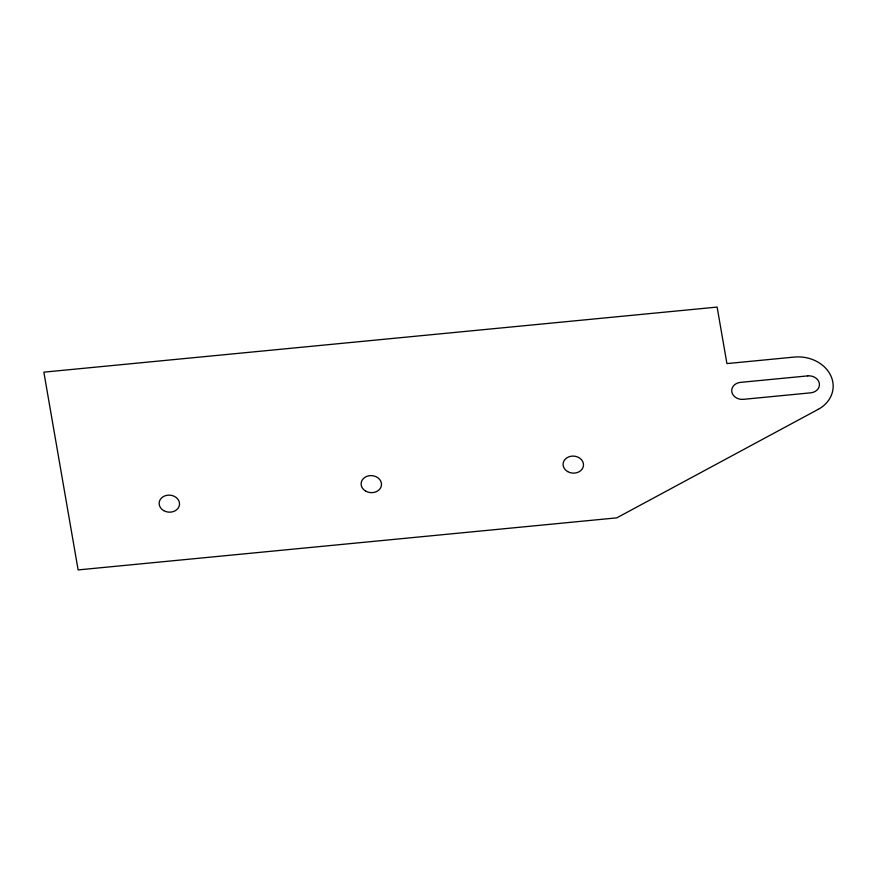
<?xml version="1.0" encoding="UTF-8"?>
<svg xmlns="http://www.w3.org/2000/svg" width="877" height="877" viewBox="0 0 877 877"><rect width="100%" height="100%" fill="white"/><g stroke="black" fill="none" stroke-linecap="round" stroke-linejoin="round"><path stroke-width="1.32" d="M818.164 409.373L616.761 517.858L78.13 569.918L43.85 372.155L717.123 307.082L726.923 363.593L794.255 357.082A34.05 28.393 4.7 0 1 830.881 375.871A34.05 28.393 4.7 0 1 818.164 409.373M807.783 375.882L740.451 382.383A10.217 8.518 4.7 0 0 731.824 391.844A10.217 8.518 4.7 0 0 743.389 399.342L810.721 392.83A10.217 8.518 4.7 0 0 819.348 383.381A10.217 8.518 4.7 0 0 807.783 375.882M365.61 491.054A10.217 8.518 4.7 0 0 381.495 484.981A10.217 8.518 4.7 0 0 366.838 476.354A10.217 8.518 4.7 0 0 365.61 491.054M163.626 510.578A10.217 8.518 4.7 0 0 179.511 504.494A10.217 8.518 4.7 0 0 164.854 495.878A10.217 8.518 4.7 0 0 163.626 510.578M567.594 471.541A10.217 8.518 4.7 0 0 583.479 465.457A10.217 8.518 4.7 0 0 568.822 456.829A10.217 8.518 4.7 0 0 567.594 471.541"/></g></svg>
